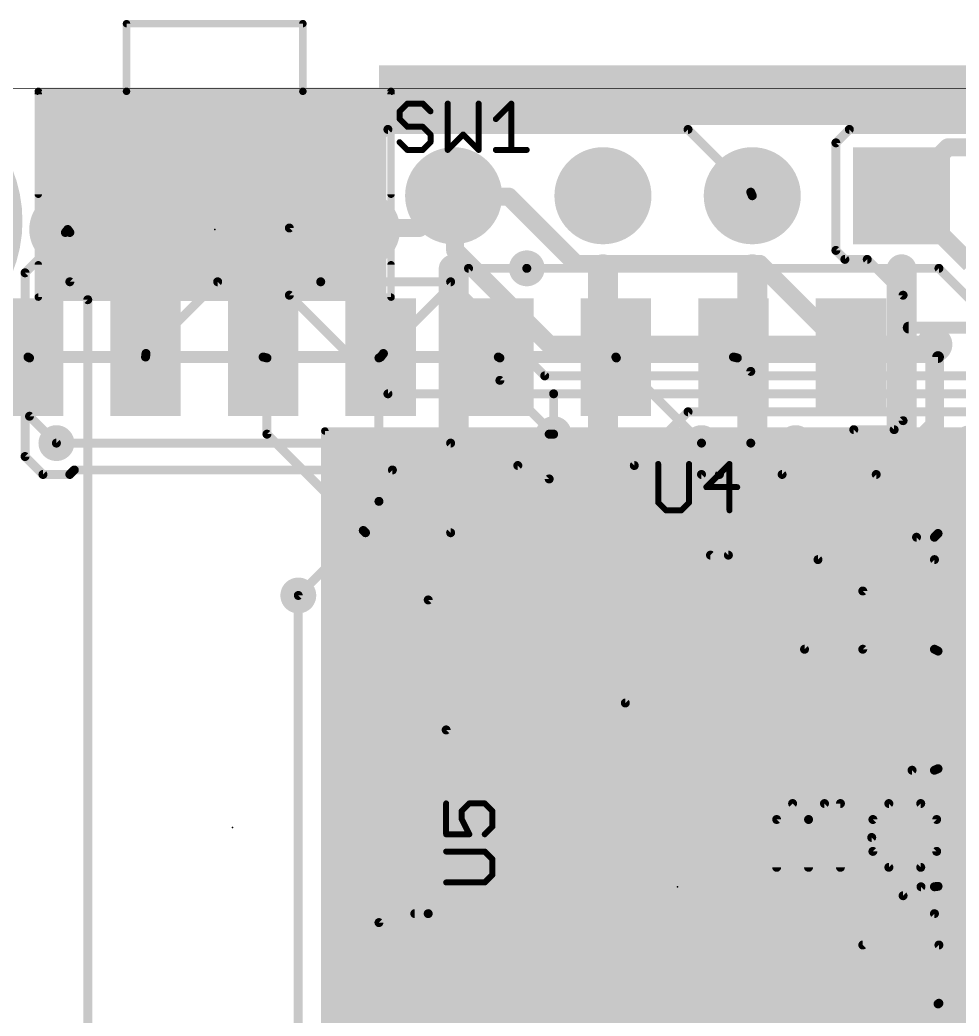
# Model space of a CAD drawing. Extents: x -6.8 to 69.2, y -5 to 26.2.
# Drawn here: x 4.56 to 20.54, y 9.23 to 26.17 of the extents above; entities that cross this region are included whole.
import ezdxf

# ---------------------------------------------------------------- set-up
doc = ezdxf.new("R2010")
doc.units = 0
for name, color, linetype in [('1', 22, 'CONTINUOUS'), ('16', 175, 'CONTINUOUS'), ('17', 82, 'CONTINUOUS'), ('18', 82, 'CONTINUOUS'), ('20', 7, 'CONTINUOUS'), ('21', 253, 'CONTINUOUS'), ('22', 253, 'CONTINUOUS'), ('23', 7, 'CONTINUOUS'), ('25', 253, 'CONTINUOUS'), ('39', 22, 'CONTINUOUS'), ('41', 22, 'CONTINUOUS'), ('42', 175, 'CONTINUOUS'), ('48', 253, 'CONTINUOUS'), ('51', 253, 'CONTINUOUS')]:
    doc.layers.add(name, color=color, linetype=linetype)

# ---------------------------------------------------------------- blocks, each defined once
blk = doc.blocks.new('RECT')
blk.add_solid([(-0.5, -0.5), (0.5, -0.5), (-0.5, 0.5), (0.5, 0.5)])
blk = doc.blocks.new('ROUNDP')
at = {"const_width": 0.5}
blk.add_lwpolyline([(0, -0.25, 1), (0, 0.25, 1), (0, -0.25)], format="xyb", dxfattribs=at)
blk = doc.blocks.new('SQUAREP')
blk.add_solid([(-0.5, -0.5), (0.5, -0.5), (-0.5, 0.5), (0.5, 0.5)])
blk = doc.blocks.new('ROUNDV')
at = {"const_width": 0.5}
blk.add_lwpolyline([(0, -0.25, 1), (0, 0.25, 1), (0, -0.25)], format="xyb", dxfattribs=at)

msp = doc.modelspace()

# ---------------------------------------------------------------- linework, layer by layer
at = {"layer": '1'}
for points, const_width in [([(18.669, 24.3078), (18.4404, 24.0792)], 0.1524), ([(22.1742, 24.3078), (18.669, 24.3078)], 0.1524), ([(18.4404, 24.0792), (18.4404, 22.2504)], 0.1524), ([(11.811, 23.0886), (11.3538, 22.6314)], 0.3048), ([(11.811, 23.0886), (11.938, 23.18)], 0.3048), ([(11.9634, 23.1648), (11.938, 23.18)], 0.3048), ([(11.9634, 23.1648), (12.8778, 23.1648)], 0.3048), ([(12.8778, 23.1648), (14.0208, 22.0218)], 0.3048), ([(19.5834, 23.1648), (19.558, 23.18)], 0.3048), ([(19.5834, 23.1648), (20.7264, 22.0218)], 0.3048), ([(10.4394, 22.6314), (10.374, 22.606)], 0.3048), ([(11.3538, 22.6314), (10.4394, 22.6314)], 0.3048), ([(5.4102, 22.5552), (5.374, 22.606)], 0.1524), ([(5.4102, 21.717), (5.4102, 22.5552)], 0.1524), ([(18.4404, 22.2504), (18.5928, 22.098)], 0.1524), ([(12.192, 21.9456), (10.7442, 20.4978)], 0.1524), ([(13.1826, 21.9456), (12.192, 21.9456)], 0.1524), ([(14.0208, 22.0218), (17.145, 22.0218)], 0.3048), ([(17.145, 22.0218), (18.669, 20.4978)], 0.3048), ([(18.5928, 22.098), (18.9738, 22.098)], 0.1524), ([(18.9738, 22.098), (19.5834, 21.4884)], 0.1524), ([(5.715, 21.4122), (5.4102, 21.717)], 0.1524), ([(7.9248, 21.717), (6.7056, 20.4978)], 0.1524), ([(9.6774, 21.717), (7.9248, 21.717)], 0.1524), ([(19.5834, 21.4884), (19.5834, 19.3548)], 0.1524), ([(5.715, 5.4864), (5.715, 21.4122)], 0.1524), ([(20.1168, 19.2786), (20.1168, 20.6502)], 0.3048), ([(4.7244, 20.4216), (4.6981, 20.4374)], 0.1524), ([(4.7244, 19.431), (4.7244, 20.4216)], 0.1524), ([(6.7056, 20.4978), (6.6981, 20.4374)], 0.1524), ([(8.763, 20.4216), (8.6981, 20.4374)], 0.1524), ([(8.763, 19.1262), (8.763, 20.4216)], 0.1524), ([(10.668, 20.4216), (10.6981, 20.4374)], 0.1524), ([(10.668, 20.4216), (10.668, 17.9832)], 0.1524), ([(10.7442, 20.4978), (10.6981, 20.4374)], 0.1524), ([(12.7254, 20.4216), (12.6981, 20.4374)], 0.1524), ([(12.7254, 20.0406), (12.7254, 20.4216)], 0.1524), ([(14.7066, 20.4216), (14.6981, 20.4374)], 0.1524), ([(16.1544, 18.9738), (14.7066, 20.4216)], 0.1524), ([(16.764, 20.4216), (16.6981, 20.4374)], 0.1524), ([(16.764, 20.4216), (16.9926, 20.193)], 0.1524), ([(18.669, 20.4978), (18.6981, 20.4374)], 0.3048), ([(16.9926, 20.193), (16.9926, 18.9738)], 0.1524), ([(13.6398, 19.1262), (12.7254, 20.0406)], 0.1524), ([(5.1816, 18.9738), (4.7244, 19.431)], 0.1524), ([(19.2024, 18.3642), (20.1168, 19.2786)], 0.3048), ([(19.5834, 19.3548), (19.431, 19.2024)], 0.1524), ([(10.4013, 17.4879), (8.763, 19.1262)], 0.1524), ([(13.5636, 19.1262), (13.5636, 18.3642)], 0.1524), ([(13.5636, 19.1262), (13.6398, 19.1262)], 0.1524), ([(18.7452, 19.2024), (16.6116, 17.0688)], 0.1524), ([(19.431, 19.2024), (18.7452, 19.2024)], 0.1524), ([(16.9926, 18.9738), (16.4592, 18.4404)], 0.1524), ([(16.6116, 17.6784), (17.7546, 18.8214)], 0.3048), ([(17.7546, 18.8214), (17.7546, 18.9738)], 0.3048), ([(13.0302, 18.5928), (11.8872, 17.4498)], 0.1524), ([(16.1544, 18.4404), (11.811, 14.097)], 0.1524), ([(16.4592, 18.4404), (16.1544, 18.4404)], 0.1524), ([(18.1356, 17.4498), (19.05, 18.3642)], 0.3048), ([(19.05, 18.3642), (19.2024, 18.3642)], 0.3048), ([(13.5636, 18.3642), (11.5062, 16.3068)], 0.1524), ([(12.573, 14.2494), (16.002, 17.6784)], 0.3048), ([(16.002, 17.6784), (16.6116, 17.6784)], 0.3048), ([(10.4013, 17.4879), (9.2964, 16.383)], 0.1524), ([(10.4394, 17.4498), (10.4013, 17.4879)], 0.1524), ([(11.8872, 17.4498), (10.4394, 17.4498)], 0.1524), ([(18.1356, 16.2306), (18.1356, 17.4498)], 0.3048), ([(18.8976, 16.4592), (19.812, 17.3736)], 0.1524), ([(19.812, 17.3736), (20.1168, 17.3736)], 0.1524), ([(20.1168, 17.3736), (20.1781, 17.4374)], 0.1524), ([(16.6116, 17.0688), (16.3068, 17.0688)], 0.1524), ([(11.5062, 16.3068), (11.5062, 10.9728)], 0.1524), ([(15.5448, 16.1544), (13.1826, 13.7922)], 0.3048), ([(18.0594, 16.1544), (15.5448, 16.1544)], 0.3048), ([(18.0594, 16.1544), (18.1356, 16.2306)], 0.3048), ([(17.907, 15.4686), (20.1168, 15.4686)], 0.1524), ([(20.1168, 15.4686), (20.1781, 15.4374)], 0.1524), ([(14.859, 14.5542), (21.8694, 14.5542)], 0.1524), ([(12.573, 6.2484), (12.573, 14.2494)], 0.3048), ([(11.811, 14.097), (11.811, 6.4008)], 0.1524), ([(13.1826, 13.7922), (13.1826, 7.1628)], 0.3048), ([(15.1638, 8.8392), (19.7358, 13.4112)], 0.1524), ([(19.7358, 13.4112), (20.1168, 13.4112)], 0.1524), ([(20.1168, 13.4112), (20.1781, 13.4374)], 0.1524), ([(15.6972, 8.9154), (19.05, 12.2682)], 0.1524), ([(19.05, 12.2682), (20.955, 12.2682)], 0.1524), ([(18.8976, 10.4394), (19.8882, 11.43)], 0.1524), ([(19.8882, 11.43), (20.1168, 11.43)], 0.1524), ([(20.1168, 11.43), (20.1781, 11.4374)], 0.1524), ([(22.1742, 11.43), (20.193, 9.4488)], 0.1524), ([(11.5062, 10.9728), (11.2776, 10.9728)], 0.1524), ([(11.5062, 10.9728), (11.5062, 8.9154)], 0.1524), ([(20.193, 9.4488), (20.1781, 9.4374)], 0.1524)]:
    msp.add_lwpolyline(points, dxfattribs=dict(at, const_width=const_width))
for points, const_width in [([(18.669, 24.3459, 1), (18.669, 24.2697)], 0.0762), ([(18.6959, 24.2809, 1), (18.6421, 24.3347)], 0.0762), ([(18.4785, 24.0792, 1), (18.4023, 24.0792)], 0.0762), ([(18.4135, 24.1061, 1), (18.4673, 24.0523)], 0.0762), ([(11.7665, 23.1504, 1), (11.8555, 23.0268)], 0.1524), ([(11.8649, 23.0347, 1), (11.7571, 23.1425)], 0.1524), ([(11.9771, 23.2454, 1), (11.8989, 23.1146)], 0.1524), ([(11.9634, 23.241, 1), (11.9634, 23.0886)], 0.1524), ([(11.9825, 23.1182, 1), (11.8935, 23.2418)], 0.1524), ([(11.9243, 23.0994, 1), (12.0025, 23.2302)], 0.1524), ([(12.9317, 23.2187, 1), (12.8239, 23.1109)], 0.1524), ([(12.8778, 23.0886, 1), (12.8778, 23.241)], 0.1524), ([(19.5971, 23.2454, 1), (19.5189, 23.1146)], 0.1524), ([(19.6373, 23.2187, 1), (19.5295, 23.1109)], 0.1524), ([(19.5443, 23.0994, 1), (19.6225, 23.2302)], 0.1524), ([(10.3464, 22.677, 1), (10.4016, 22.535)], 0.1524), ([(10.4394, 22.7076, 1), (10.4394, 22.5552)], 0.1524), ([(10.467, 22.5604, 1), (10.4118, 22.7024)], 0.1524), ([(11.2999, 22.6853, 1), (11.4077, 22.5775)], 0.1524), ([(11.3538, 22.5552, 1), (11.3538, 22.7076)], 0.1524), ([(5.405, 22.6281, 1), (5.343, 22.5839)], 0.0762), ([(5.4483, 22.5552, 1), (5.3721, 22.5552)], 0.0762), ([(5.3792, 22.5331, 1), (5.4412, 22.5773)], 0.0762), ([(18.4023, 22.2504, 1), (18.4785, 22.2504)], 0.0762), ([(18.4673, 22.2773, 1), (18.4135, 22.2235)], 0.0762), ([(12.192, 21.9837, 1), (12.192, 21.9075)], 0.0762), ([(12.2189, 21.9187, 1), (12.1651, 21.9725)], 0.0762), ([(13.1826, 21.9075, 1), (13.1826, 21.9837)], 0.0762), ([(14.0208, 22.098, 1), (14.0208, 21.9456)], 0.1524), ([(13.9669, 21.9679, 1), (14.0747, 22.0757)], 0.1524), ([(17.1989, 22.0757, 1), (17.0911, 21.9679)], 0.1524), ([(17.145, 21.9456, 1), (17.145, 22.098)], 0.1524), ([(18.5928, 22.1361, 1), (18.5928, 22.0599)], 0.0762), ([(18.5659, 22.0711, 1), (18.6197, 22.1249)], 0.0762), ([(19.0007, 22.1249, 1), (18.9469, 22.0711)], 0.0762), ([(18.9738, 22.0599, 1), (18.9738, 22.1361)], 0.0762), ([(5.3721, 21.717, 1), (5.4483, 21.717)], 0.0762), ([(5.4371, 21.7439, 1), (5.3833, 21.6901)], 0.0762), ([(7.9248, 21.7551, 1), (7.9248, 21.6789)], 0.0762), ([(7.9517, 21.6901, 1), (7.8979, 21.7439)], 0.0762), ([(9.6774, 21.6789, 1), (9.6774, 21.7551)], 0.0762), ([(19.6215, 21.4884, 1), (19.5453, 21.4884)], 0.0762), ([(19.5565, 21.4615, 1), (19.6103, 21.5153)], 0.0762), ([(5.7531, 21.4122, 1), (5.6769, 21.4122)], 0.0762), ([(5.6881, 21.3853, 1), (5.7419, 21.4391)], 0.0762), ([(20.193, 20.6502, 1), (20.0406, 20.6502)], 0.1524), ([(4.7178, 20.4701, 1), (4.6785, 20.4048)], 0.0762), ([(4.7625, 20.4216, 1), (4.6863, 20.4216)], 0.0762), ([(6.6787, 20.5247, 1), (6.7325, 20.4709)], 0.0762), ([(6.7434, 20.4931, 1), (6.6678, 20.5025)], 0.0762), ([(8.7072, 20.4744, 1), (8.6891, 20.4004)], 0.0762), ([(8.8011, 20.4216, 1), (8.7249, 20.4216)], 0.0762), ([(8.754, 20.3846, 1), (8.772, 20.4586)], 0.0762), ([(10.7061, 20.4216, 1), (10.6299, 20.4216)], 0.0762), ([(10.6678, 20.4605, 1), (10.7284, 20.4143)], 0.0762), ([(10.7159, 20.4037, 1), (10.6804, 20.4712)], 0.0762), ([(10.7173, 20.5247, 1), (10.7711, 20.4709)], 0.0762), ([(10.7745, 20.4747, 1), (10.7139, 20.5209)], 0.0762), ([(12.7173, 20.4704, 1), (12.679, 20.4045)], 0.0762), ([(12.7635, 20.4216, 1), (12.6873, 20.4216)], 0.0762), ([(14.7317, 20.4554, 1), (14.6645, 20.4195)], 0.0762), ([(14.7335, 20.4485, 1), (14.6797, 20.3947)], 0.0762), ([(16.707, 20.4745, 1), (16.6892, 20.4004)], 0.0762), ([(16.7909, 20.4485, 1), (16.7371, 20.3947)], 0.0762), ([(16.7551, 20.3846, 1), (16.7729, 20.4586)], 0.0762), ([(18.7376, 20.5309, 1), (18.6004, 20.4647)], 0.1524), ([(18.6151, 20.4439, 1), (18.7229, 20.5517)], 0.1524), ([(18.6295, 20.4043, 1), (18.7668, 20.4706)], 0.1524), ([(4.7047, 20.389, 1), (4.7441, 20.4542)], 0.0762), ([(6.6603, 20.4421, 1), (6.7359, 20.4328)], 0.0762), ([(10.6503, 20.4553, 1), (10.6857, 20.3879)], 0.0762), ([(12.7063, 20.3887, 1), (12.7445, 20.4545)], 0.0762), ([(14.673, 20.4036, 1), (14.7402, 20.4396)], 0.0762), ([(17.0307, 20.193, 1), (16.9545, 20.193)], 0.0762), ([(16.9657, 20.1661, 1), (17.0195, 20.2199)], 0.0762), ([(12.6873, 20.0406, 1), (12.7635, 20.0406)], 0.0762), ([(12.7523, 20.0675, 1), (12.6985, 20.0137)], 0.0762), ([(4.7513, 19.4579, 1), (4.6975, 19.4041)], 0.0762), ([(4.6863, 19.431, 1), (4.7625, 19.431)], 0.0762), ([(19.5453, 19.3548, 1), (19.6215, 19.3548)], 0.0762), ([(19.6103, 19.3279, 1), (19.5565, 19.3817)], 0.0762), ([(20.0406, 19.2786, 1), (20.193, 19.2786)], 0.1524), ([(20.1707, 19.2247, 1), (20.0629, 19.3325)], 0.1524), ([(8.7249, 19.1262, 1), (8.8011, 19.1262)], 0.0762), ([(8.7899, 19.1531, 1), (8.7361, 19.0993)], 0.0762), ([(13.6017, 19.1262, 1), (13.5255, 19.1262)], 0.0762), ([(13.5636, 19.1643, 1), (13.5636, 19.0881)], 0.0762), ([(13.6129, 19.0993, 1), (13.6667, 19.1531)], 0.0762), ([(13.6398, 19.0881, 1), (13.6398, 19.1643)], 0.0762), ([(18.7452, 19.2405, 1), (18.7452, 19.1643)], 0.0762), ([(18.7721, 19.1755, 1), (18.7183, 19.2293)], 0.0762), ([(19.4041, 19.2293, 1), (19.4579, 19.1755)], 0.0762), ([(19.431, 19.1643, 1), (19.431, 19.2405)], 0.0762), ([(5.1547, 18.9469, 1), (5.2085, 19.0007)], 0.0762), ([(16.1275, 18.9469, 1), (16.1813, 19.0007)], 0.0762), ([(16.9545, 18.9738, 1), (17.0307, 18.9738)], 0.0762), ([(17.0195, 18.9469, 1), (16.9657, 19.0007)], 0.0762), ([(17.8308, 18.9738, 1), (17.6784, 18.9738)], 0.1524), ([(17.8085, 18.7675, 1), (17.7007, 18.8753)], 0.1524), ([(17.6784, 18.8214, 1), (17.8308, 18.8214)], 0.1524), ([(13.0571, 18.5659, 1), (13.0033, 18.6197)], 0.0762), ([(16.1544, 18.4785, 1), (16.1544, 18.4023)], 0.0762), ([(16.1813, 18.4135, 1), (16.1275, 18.4673)], 0.0762), ([(16.4323, 18.4673, 1), (16.4861, 18.4135)], 0.0762), ([(16.4592, 18.4023, 1), (16.4592, 18.4785)], 0.0762), ([(19.05, 18.4404, 1), (19.05, 18.288)], 0.1524), ([(19.1039, 18.3103, 1), (18.9961, 18.4181)], 0.1524), ([(19.1485, 18.4181, 1), (19.2563, 18.3103)], 0.1524), ([(19.2024, 18.288, 1), (19.2024, 18.4404)], 0.1524), ([(13.5255, 18.3642, 1), (13.6017, 18.3642)], 0.0762), ([(13.5905, 18.3373, 1), (13.5367, 18.3911)], 0.0762), ([(10.6299, 17.9832, 1), (10.7061, 17.9832)], 0.0762), ([(16.002, 17.7546, 1), (16.002, 17.6022)], 0.1524), ([(16.0559, 17.6245, 1), (15.9481, 17.7323)], 0.1524), ([(16.5577, 17.7323, 1), (16.6655, 17.6245)], 0.1524), ([(16.6116, 17.6022, 1), (16.6116, 17.7546)], 0.1524), ([(10.4282, 17.5148, 1), (10.3744, 17.461)], 0.0762), ([(10.4282, 17.461, 1), (10.3744, 17.5148)], 0.0762), ([(10.3744, 17.461, 1), (10.4282, 17.5148)], 0.0762), ([(10.4394, 17.4879, 1), (10.4394, 17.4117)], 0.0762), ([(10.4125, 17.4229, 1), (10.4663, 17.4767)], 0.0762), ([(11.8603, 17.4767, 1), (11.9141, 17.4229)], 0.0762), ([(11.8872, 17.4117, 1), (11.8872, 17.4879)], 0.0762), ([(18.2118, 17.4498, 1), (18.0594, 17.4498)], 0.1524), ([(18.0817, 17.5037, 1), (18.1895, 17.3959)], 0.1524), ([(19.812, 17.4117, 1), (19.812, 17.3355)], 0.0762), ([(19.8389, 17.3467, 1), (19.7851, 17.4005)], 0.0762), ([(20.1168, 17.3355, 1), (20.1168, 17.4117)], 0.0762), ([(20.2056, 17.411, 1), (20.1507, 17.4638)], 0.0762), ([(20.0893, 17.4, 1), (20.1443, 17.3472)], 0.0762), ([(16.3068, 17.1069, 1), (16.3068, 17.0307)], 0.0762), ([(16.5847, 17.0957, 1), (16.6385, 17.0419)], 0.0762), ([(16.6116, 17.0307, 1), (16.6116, 17.1069)], 0.0762), ([(9.2695, 16.4099, 1), (9.3233, 16.3561)], 0.0762), ([(18.8707, 16.4861, 1), (18.9245, 16.4323)], 0.0762), ([(11.5443, 16.3068, 1), (11.4681, 16.3068)], 0.0762), ([(11.4793, 16.3337, 1), (11.5331, 16.2799)], 0.0762), ([(15.5448, 16.2306, 1), (15.5448, 16.0782)], 0.1524), ([(15.5987, 16.1005, 1), (15.4909, 16.2083)], 0.1524), ([(18.0055, 16.2083, 1), (18.1133, 16.1005)], 0.1524), ([(18.0594, 16.2306, 1), (18.2118, 16.2306)], 0.1524), ([(18.0594, 16.0782, 1), (18.0594, 16.2306)], 0.1524), ([(18.1895, 16.1767, 1), (18.0817, 16.2845)], 0.1524), ([(17.907, 15.5067, 1), (17.907, 15.4305)], 0.0762), ([(20.1341, 15.5026, 1), (20.0995, 15.4346)], 0.0762), ([(20.1168, 15.4305, 1), (20.1168, 15.5067)], 0.0762), ([(20.1609, 15.4035, 1), (20.1954, 15.4714)], 0.0762), ([(14.859, 14.5923, 1), (14.859, 14.5161)], 0.0762), ([(12.6492, 14.2494, 1), (12.4968, 14.2494)], 0.1524), ([(12.5191, 14.3033, 1), (12.6269, 14.1955)], 0.1524), ([(11.8491, 14.097, 1), (11.7729, 14.097)], 0.0762), ([(11.7841, 14.1239, 1), (11.8379, 14.0701)], 0.0762), ([(13.2588, 13.7922, 1), (13.1064, 13.7922)], 0.1524), ([(13.1287, 13.8461, 1), (13.2365, 13.7383)], 0.1524), ([(19.7358, 13.4493, 1), (19.7358, 13.3731)], 0.0762), ([(19.7627, 13.3843, 1), (19.7089, 13.4381)], 0.0762), ([(20.1018, 13.4462, 1), (20.1318, 13.3762)], 0.0762), ([(20.1168, 13.3731, 1), (20.1168, 13.4493)], 0.0762), ([(20.1931, 13.4024, 1), (20.1632, 13.4725)], 0.0762), ([(19.05, 12.3063, 1), (19.05, 12.2301)], 0.0762), ([(19.0769, 12.2413, 1), (19.0231, 12.2951)], 0.0762), ([(19.8882, 11.4681, 1), (19.8882, 11.3919)], 0.0762), ([(19.9151, 11.4031, 1), (19.8613, 11.4569)], 0.0762), ([(20.1122, 11.4678, 1), (20.1214, 11.3922)], 0.0762), ([(20.1168, 11.3919, 1), (20.1168, 11.4681)], 0.0762), ([(20.1827, 11.3996, 1), (20.1736, 11.4753)], 0.0762), ([(11.2776, 11.0109, 1), (11.2776, 10.9347)], 0.0762), ([(11.5443, 10.9728, 1), (11.4681, 10.9728)], 0.0762), ([(11.4681, 10.9728, 1), (11.5443, 10.9728)], 0.0762), ([(11.5062, 10.9347, 1), (11.5062, 11.0109)], 0.0762), ([(18.8707, 10.4663, 1), (18.9245, 10.4125)], 0.0762), ([(20.155, 9.4677, 1), (20.2013, 9.4072)], 0.0762), ([(20.1661, 9.4757, 1), (20.2199, 9.4219)], 0.0762), ([(20.2161, 9.4185, 1), (20.1699, 9.4791)], 0.0762)]:
    msp.add_lwpolyline(points, format="xyb", dxfattribs=dict(at, const_width=const_width))
at = {"layer": '16'}
for points, const_width in [([(10.8204, 24.3078), (9.144, 22.6314)], 0.1524), ([(15.9258, 24.3078), (10.8204, 24.3078)], 0.1524), ([(16.9926, 23.241), (15.9258, 24.3078)], 0.1524), ([(19.5834, 23.241), (20.3454, 24.003)], 0.3048), ([(20.3454, 24.003), (24.9174, 24.003)], 0.3048), ([(19.5834, 23.241), (19.558, 23.18)], 0.3048), ([(11.9634, 23.1648), (11.938, 23.18)], 0.3048), ([(11.9634, 22.2504), (11.9634, 23.1648)], 0.3048), ([(16.9926, 23.241), (17.018, 23.18)], 0.1524), ([(9.144, 22.6314), (9.144, 21.4884)], 0.1524), ([(5.334, 22.5552), (4.6482, 21.8694)], 0.1524), ([(5.334, 22.5552), (5.374, 22.606)], 0.1524), ([(13.5636, 20.6502), (11.9634, 22.2504)], 0.3048), ([(20.193, 21.9456), (13.1826, 21.9456)], 0.1524), ([(21.717, 20.4216), (20.193, 21.9456)], 0.1524), ([(4.6482, 21.8694), (4.6482, 18.7452)], 0.1524), ([(11.8872, 21.717), (9.6774, 21.717)], 0.1524), ([(13.4874, 20.1168), (11.8872, 21.717)], 0.1524), ([(9.144, 21.4884), (10.8204, 19.812)], 0.1524), ([(20.1168, 20.6502), (13.5636, 20.6502)], 0.3048), ([(24.765, 20.1168), (13.4874, 20.1168)], 0.1524), ([(10.8204, 19.812), (13.6398, 19.812)], 0.1524), ([(13.6398, 19.812), (21.1836, 19.812)], 0.1524), ([(13.6398, 19.812), (13.6398, 19.1262)], 0.1524), ([(15.9258, 19.5072), (15.0114, 18.5928)], 0.1524), ([(21.0312, 19.5072), (15.9258, 19.5072)], 0.1524), ([(11.8872, 18.9738), (5.1816, 18.9738)], 0.1524), ([(19.5834, 11.2776), (11.8872, 18.9738)], 0.1524), ([(18.1356, 16.9926), (16.1544, 18.9738)], 0.1524), ([(16.9926, 18.9738), (17.526, 18.4404)], 0.1524), ([(17.7546, 18.9738), (20.7264, 18.9738)], 0.3048), ([(4.6482, 18.7452), (4.953, 18.4404)], 0.1524), ([(15.0114, 18.5928), (13.0302, 18.5928)], 0.1524), ([(4.953, 18.4404), (5.4102, 18.4404)], 0.1524), ([(5.4102, 18.4404), (5.4864, 18.5166)], 0.1524), ([(5.4864, 18.5166), (10.8966, 18.5166)], 0.1524), ([(10.8966, 18.5166), (14.859, 14.5542)], 0.1524), ([(17.526, 18.4404), (19.1262, 18.4404)], 0.1524), ([(19.1262, 18.4404), (21.336, 16.2306)], 0.1524), ([(10.668, 17.9832), (10.668, 10.8204)], 0.1524), ([(16.3068, 17.0688), (17.907, 15.4686)], 0.1524), ([(20.1168, 16.9926), (18.1356, 16.9926)], 0.1524), ([(21.4122, 15.6972), (20.1168, 16.9926)], 0.1524), ([(9.2964, 16.383), (9.2964, 7.7724)], 0.1524), ([(18.8976, 15.4686), (18.8976, 16.4592)], 0.1524), ([(18.5166, 15.8496), (18.1356, 16.2306)], 0.3048), ([(18.5166, 15.24), (18.5166, 15.8496)], 0.3048), ([(21.9456, 12.4206), (18.8976, 15.4686)], 0.1524), ([(21.7932, 11.9634), (18.5166, 15.24)], 0.3048), ([(23.4696, 11.2776), (19.5834, 11.2776)], 0.1524), ([(11.2776, 10.9728), (20.1168, 10.9728)], 0.1524), ([(20.1168, 10.9728), (21.336, 9.7536)], 0.1524), ([(10.668, 10.8204), (13.1826, 8.3058)], 0.1524), ([(20.193, 10.4394), (18.8976, 10.4394)], 0.1524), ([(21.4884, 9.144), (20.193, 10.4394)], 0.1524)]:
    msp.add_lwpolyline(points, dxfattribs=dict(at, const_width=const_width))
for points, const_width in [([(10.8204, 24.3459, 1), (10.8204, 24.2697)], 0.0762), ([(10.8473, 24.2809, 1), (10.7935, 24.3347)], 0.0762), ([(15.9527, 24.3347, 1), (15.8989, 24.2809)], 0.0762), ([(15.9258, 24.2697, 1), (15.9258, 24.3459)], 0.0762), ([(20.3454, 24.0792, 1), (20.3454, 23.9268)], 0.1524), ([(20.3993, 23.9491, 1), (20.2915, 24.0569)], 0.1524), ([(19.6537, 23.2117, 1), (19.5131, 23.2703)], 0.1524), ([(11.9771, 23.2454, 1), (11.8989, 23.1146)], 0.1524), ([(12.0396, 23.1648, 1), (11.8872, 23.1648)], 0.1524), ([(11.9243, 23.0994, 1), (12.0025, 23.2302)], 0.1524), ([(17.0278, 23.2556, 1), (16.9574, 23.2264)], 0.0762), ([(16.9657, 23.2141, 1), (17.0195, 23.2679)], 0.0762), ([(16.9828, 23.1654, 1), (17.0532, 23.1946)], 0.0762), ([(19.4877, 23.2093, 1), (19.6283, 23.1507)], 0.1524), ([(19.5295, 23.2949, 1), (19.6373, 23.1871)], 0.1524), ([(9.1821, 22.6314, 1), (9.1059, 22.6314)], 0.0762), ([(5.3041, 22.5788, 1), (5.3639, 22.5316)], 0.0762), ([(5.3609, 22.5283, 1), (5.3071, 22.5821)], 0.0762), ([(5.4039, 22.5824, 1), (5.3441, 22.6296)], 0.0762), ([(9.1171, 22.6583, 1), (9.1709, 22.6045)], 0.0762), ([(12.0173, 22.3043, 1), (11.9095, 22.1965)], 0.1524), ([(11.8872, 22.2504, 1), (12.0396, 22.2504)], 0.1524), ([(13.1826, 21.9837, 1), (13.1826, 21.9075)], 0.0762), ([(20.2199, 21.9725, 1), (20.1661, 21.9187)], 0.0762), ([(20.193, 21.9075, 1), (20.193, 21.9837)], 0.0762), ([(4.6863, 21.8694, 1), (4.6101, 21.8694)], 0.0762), ([(4.6213, 21.8963, 1), (4.6751, 21.8425)], 0.0762), ([(9.6774, 21.7551, 1), (9.6774, 21.6789)], 0.0762), ([(11.9141, 21.7439, 1), (11.8603, 21.6901)], 0.0762), ([(11.8872, 21.6789, 1), (11.8872, 21.7551)], 0.0762), ([(9.1059, 21.4884, 1), (9.1821, 21.4884)], 0.0762), ([(9.1709, 21.5153, 1), (9.1171, 21.4615)], 0.0762), ([(13.5636, 20.7264, 1), (13.5636, 20.574)], 0.1524), ([(13.5097, 20.5963, 1), (13.6175, 20.7041)], 0.1524), ([(20.1168, 20.574, 1), (20.1168, 20.7264)], 0.1524), ([(13.4874, 20.1549, 1), (13.4874, 20.0787)], 0.0762), ([(13.4605, 20.0899, 1), (13.5143, 20.1437)], 0.0762), ([(10.8204, 19.8501, 1), (10.8204, 19.7739)], 0.0762), ([(10.7935, 19.7851, 1), (10.8473, 19.8389)], 0.0762), ([(13.6398, 19.8501, 1), (13.6398, 19.7739)], 0.0762), ([(13.6779, 19.812, 1), (13.6017, 19.812)], 0.0762), ([(13.6398, 19.7739, 1), (13.6398, 19.8501)], 0.0762), ([(15.9258, 19.5453, 1), (15.9258, 19.4691)], 0.0762), ([(15.9527, 19.4803, 1), (15.8989, 19.5341)], 0.0762), ([(13.6017, 19.1262, 1), (13.6779, 19.1262)], 0.0762), ([(5.1816, 19.0119, 1), (5.1816, 18.9357)], 0.0762), ([(11.9141, 19.0007, 1), (11.8603, 18.9469)], 0.0762), ([(11.8872, 18.9357, 1), (11.8872, 19.0119)], 0.0762), ([(16.1813, 19.0007, 1), (16.1275, 18.9469)], 0.0762), ([(17.0195, 19.0007, 1), (16.9657, 18.9469)], 0.0762), ([(17.7546, 19.05, 1), (17.7546, 18.8976)], 0.1524), ([(4.6751, 18.7721, 1), (4.6213, 18.7183)], 0.0762), ([(4.6101, 18.7452, 1), (4.6863, 18.7452)], 0.0762), ([(13.0302, 18.6309, 1), (13.0302, 18.5547)], 0.0762), ([(14.9845, 18.6197, 1), (15.0383, 18.5659)], 0.0762), ([(15.0114, 18.5547, 1), (15.0114, 18.6309)], 0.0762), ([(4.953, 18.4785, 1), (4.953, 18.4023)], 0.0762), ([(4.9261, 18.4135, 1), (4.9799, 18.4673)], 0.0762), ([(5.3833, 18.4673, 1), (5.4371, 18.4135)], 0.0762), ([(5.4102, 18.4023, 1), (5.4102, 18.4785)], 0.0762), ([(5.4864, 18.5547, 1), (5.4864, 18.4785)], 0.0762), ([(5.5133, 18.4897, 1), (5.4595, 18.5435)], 0.0762), ([(10.9235, 18.5435, 1), (10.8697, 18.4897)], 0.0762), ([(10.8966, 18.4785, 1), (10.8966, 18.5547)], 0.0762), ([(17.526, 18.4785, 1), (17.526, 18.4023)], 0.0762), ([(17.4991, 18.4135, 1), (17.5529, 18.4673)], 0.0762), ([(19.1531, 18.4673, 1), (19.0993, 18.4135)], 0.0762), ([(19.1262, 18.4023, 1), (19.1262, 18.4785)], 0.0762), ([(10.7061, 17.9832, 1), (10.6299, 17.9832)], 0.0762), ([(16.3337, 17.0957, 1), (16.2799, 17.0419)], 0.0762), ([(18.1356, 17.0307, 1), (18.1356, 16.9545)], 0.0762), ([(18.1087, 16.9657, 1), (18.1625, 17.0195)], 0.0762), ([(20.1437, 17.0195, 1), (20.0899, 16.9657)], 0.0762), ([(20.1168, 16.9545, 1), (20.1168, 17.0307)], 0.0762), ([(9.3345, 16.383, 1), (9.2583, 16.383)], 0.0762), ([(18.9357, 16.4592, 1), (18.8595, 16.4592)], 0.0762), ([(18.1895, 16.2845, 1), (18.0817, 16.1767)], 0.1524), ([(18.5928, 15.8496, 1), (18.4404, 15.8496)], 0.1524), ([(18.4627, 15.7957, 1), (18.5705, 15.9035)], 0.1524), ([(17.8801, 15.4417, 1), (17.9339, 15.4955)], 0.0762), ([(18.8595, 15.4686, 1), (18.9357, 15.4686)], 0.0762), ([(18.9245, 15.4955, 1), (18.8707, 15.4417)], 0.0762), ([(18.5705, 15.2939, 1), (18.4627, 15.1861)], 0.1524), ([(18.4404, 15.24, 1), (18.5928, 15.24)], 0.1524), ([(14.8321, 14.5273, 1), (14.8859, 14.5811)], 0.0762), ([(19.5834, 11.3157, 1), (19.5834, 11.2395)], 0.0762), ([(19.5565, 11.2507, 1), (19.6103, 11.3045)], 0.0762), ([(11.2776, 11.0109, 1), (11.2776, 10.9347)], 0.0762), ([(20.1437, 10.9997, 1), (20.0899, 10.9459)], 0.0762), ([(20.1168, 10.9347, 1), (20.1168, 11.0109)], 0.0762), ([(10.6299, 10.8204, 1), (10.7061, 10.8204)], 0.0762), ([(10.6949, 10.8473, 1), (10.6411, 10.7935)], 0.0762), ([(18.8976, 10.4775, 1), (18.8976, 10.4013)], 0.0762), ([(20.2199, 10.4663, 1), (20.1661, 10.4125)], 0.0762), ([(20.193, 10.4013, 1), (20.193, 10.4775)], 0.0762)]:
    msp.add_lwpolyline(points, format="xyb", dxfattribs=dict(at, const_width=const_width))
at = {"layer": '20', "const_width": 0.01}
msp.add_lwpolyline([(2.25, 25), (65.5, 25)], dxfattribs=at)
at = {"layer": '21'}
for points, const_width in [([(6.374, 24.956), (6.374, 26.106)], 0.127), ([(6.374, 26.106), (9.374, 26.106)], 0.127), ([(9.374, 26.106), (9.374, 24.956)], 0.127), ([(4.874, 24.956), (6.374, 24.956)], 0.127), ([(4.874, 24.906), (4.874, 23.206)], 0.127), ([(6.374, 24.956), (9.374, 24.956)], 0.127), ([(9.374, 24.956), (10.874, 24.956)], 0.127), ([(10.874, 24.906), (10.874, 23.206)], 0.127), ([(4.874, 21.456), (4.874, 22.006)], 0.127), ([(10.874, 21.456), (10.874, 22.006)], 0.127), ([(11.938, 21.93), (11.938, 19.177)], 0.508), ([(14.478, 21.93), (14.478, 19.177)], 0.508), ([(17.018, 21.93), (17.018, 19.177)], 0.508), ([(19.558, 21.93), (19.558, 19.177)], 0.508), ([(4.874, 21.456), (10.874, 21.456)], 0.127), ([(20.6781, 20.9374), (19.6781, 20.9374)], 0.2), ([(9.748, 3.68), (9.748, 19.18)], 0.127), ([(9.748, 19.18), (21.748, 19.18)], 0.127)]:
    msp.add_lwpolyline(points, dxfattribs=dict(at, const_width=const_width))
for points, const_width in [([(6.374, 26.1378, 1), (6.374, 26.0743)], 0.0635), ([(6.4058, 26.106, 1), (6.3423, 26.106)], 0.0635), ([(9.4058, 26.106, 1), (9.3422, 26.106)], 0.0635), ([(9.374, 26.0743, 1), (9.374, 26.1378)], 0.0635), ([(4.874, 24.9877, 1), (4.874, 24.9243)], 0.0635), ([(4.9058, 24.906, 1), (4.8423, 24.906)], 0.0635), ([(6.374, 24.9877, 1), (6.374, 24.9243)], 0.0635), ([(6.3423, 24.956, 1), (6.4058, 24.956)], 0.0635), ([(6.374, 24.9243, 1), (6.374, 24.9877)], 0.0635), ([(9.3422, 24.956, 1), (9.4058, 24.956)], 0.0635), ([(9.374, 24.9877, 1), (9.374, 24.9243)], 0.0635), ([(9.374, 24.9243, 1), (9.374, 24.9877)], 0.0635), ([(10.9058, 24.906, 1), (10.8422, 24.906)], 0.0635), ([(10.874, 24.9243, 1), (10.874, 24.9877)], 0.0635), ([(4.8423, 23.206, 1), (4.9058, 23.206)], 0.0635), ([(10.8422, 23.206, 1), (10.9058, 23.206)], 0.0635), ([(4.9058, 22.006, 1), (4.8423, 22.006)], 0.0635), ([(10.9058, 22.006, 1), (10.8422, 22.006)], 0.0635), ([(12.065, 21.93, 1), (11.811, 21.93)], 0.254), ([(14.605, 21.93, 1), (14.351, 21.93)], 0.254), ([(17.145, 21.93, 1), (16.891, 21.93)], 0.254), ([(19.685, 21.93, 1), (19.431, 21.93)], 0.254), ([(4.874, 21.4877, 1), (4.874, 21.4243)], 0.0635), ([(10.874, 21.4243, 1), (10.874, 21.4877)], 0.0635), ([(4.8423, 21.456, 1), (4.9058, 21.456)], 0.0635), ([(10.8422, 21.456, 1), (10.9058, 21.456)], 0.0635), ([(19.6781, 20.9874, 1), (19.6781, 20.8874)], 0.1), ([(9.7798, 19.18, 1), (9.7163, 19.18)], 0.0635), ([(9.748, 19.2117, 1), (9.748, 19.1483)], 0.0635), ([(11.811, 19.177, 1), (12.065, 19.177)], 0.254), ([(14.351, 19.177, 1), (14.605, 19.177)], 0.254), ([(16.891, 19.177, 1), (17.145, 19.177)], 0.254), ([(19.431, 19.177, 1), (19.685, 19.177)], 0.254)]:
    msp.add_lwpolyline(points, format="xyb", dxfattribs=dict(at, const_width=const_width))
at = {"layer": '22', "const_width": 0.1524}
for points in [[(17.7041, 12.8449), (17.4329, 12.5737)], [(17.9752, 12.5737), (17.7041, 12.8449)], [(18.2464, 12.8449), (17.9752, 12.5737)], [(18.5176, 12.8449), (18.2464, 12.8449)], [(18.5176, 11.7602), (18.5176, 12.8449)], [(19.0701, 12.5737), (19.3412, 12.8449)], [(19.3412, 12.8449), (19.8836, 12.8449)], [(19.8836, 12.8449), (20.1547, 12.5737)], [(17.4329, 12.5737), (17.4329, 11.7602)], [(17.9752, 12.5737), (17.9752, 11.7602)], [(19.0701, 12.0314), (19.0701, 12.5737)], [(20.1547, 12.5737), (20.1547, 12.0314)], [(19.3412, 11.7602), (19.0701, 12.0314)], [(20.1547, 12.0314), (19.8836, 11.7602)], [(19.8836, 11.7602), (19.3412, 11.7602)]]:
    msp.add_lwpolyline(points, dxfattribs=at)
at = {"layer": '22', "const_width": 0.0762}
for points in [[(17.731, 12.8718, 1), (17.6771, 12.8179)], [(17.731, 12.8179, 1), (17.6771, 12.8718)], [(18.2464, 12.883, 1), (18.2464, 12.8068)], [(18.2733, 12.8179, 1), (18.2195, 12.8718)], [(18.5557, 12.8449, 1), (18.4795, 12.8449)], [(18.5176, 12.8068, 1), (18.5176, 12.883)], [(19.3412, 12.883, 1), (19.3412, 12.8068)], [(19.3682, 12.8179, 1), (19.3143, 12.8718)], [(19.9105, 12.8718, 1), (19.8566, 12.8179)], [(19.8836, 12.8068, 1), (19.8836, 12.883)], [(17.471, 12.5737, 1), (17.3948, 12.5737)], [(17.406, 12.6006, 1), (17.4598, 12.5468)], [(18.0133, 12.5737, 1), (17.9371, 12.5737)], [(17.9483, 12.6006, 1), (18.0022, 12.5468)], [(17.9483, 12.5468, 1), (18.0022, 12.6006)], [(19.1082, 12.5737, 1), (19.032, 12.5737)], [(19.0431, 12.6006, 1), (19.097, 12.5468)], [(20.1928, 12.5737, 1), (20.1166, 12.5737)], [(20.1278, 12.5468, 1), (20.1817, 12.6006)], [(19.097, 12.0583, 1), (19.0431, 12.0044)], [(19.032, 12.0314, 1), (19.1082, 12.0314)], [(20.1166, 12.0314, 1), (20.1928, 12.0314)], [(20.1817, 12.0044, 1), (20.1278, 12.0583)], [(17.3948, 11.7602, 1), (17.471, 11.7602)], [(17.9371, 11.7602, 1), (18.0133, 11.7602)], [(18.4795, 11.7602, 1), (18.5557, 11.7602)], [(19.3412, 11.7983, 1), (19.3412, 11.7221)], [(19.3143, 11.7333, 1), (19.3682, 11.7871)], [(19.8566, 11.7871, 1), (19.9105, 11.7333)], [(19.8836, 11.7221, 1), (19.8836, 11.7983)]]:
    msp.add_lwpolyline(points, format="xyb", dxfattribs=at)
at = {"layer": '23'}
for p in [(7.874, 22.606), (8.1781, 12.4374), (15.748, 11.43)]:
    msp.add_point(p, dxfattribs=at)
at = {"layer": '25', "const_width": 0.1016}
for points in [[(11.1511, 24.7469), (11.0198, 24.6155)], [(11.4138, 24.7469), (11.1511, 24.7469)], [(11.5452, 24.6155), (11.4138, 24.7469)], [(11.8384, 24.7469), (11.8384, 23.9588)], [(12.3638, 23.9588), (12.3638, 24.7469)], [(12.657, 24.4842), (12.9196, 24.7469)], [(12.9196, 24.7469), (12.9196, 23.9588)], [(11.0198, 24.6155), (11.0198, 24.4842)], [(11.0198, 24.4842), (11.1511, 24.3528)], [(11.1511, 24.3528), (11.4138, 24.3528)], [(11.4138, 24.3528), (11.5452, 24.2215)], [(11.5452, 24.2215), (11.5452, 24.0901)], [(11.8384, 23.9588), (12.1011, 24.2215)], [(12.1011, 24.2215), (12.3638, 23.9588)], [(11.1511, 23.9588), (11.0198, 24.0901)], [(11.5452, 24.0901), (11.4138, 23.9588)], [(11.4138, 23.9588), (11.1511, 23.9588)], [(12.657, 23.9588), (13.1823, 23.9588)], [(15.4178, 18.6189), (15.4178, 17.9621)], [(15.9432, 17.9621), (15.9432, 18.6189)], [(16.6304, 18.6189), (16.2364, 18.2248)], [(16.6304, 17.8308), (16.6304, 18.6189)], [(16.2364, 18.2248), (16.7618, 18.2248)], [(15.4178, 17.9621), (15.5491, 17.8308)], [(15.8118, 17.8308), (15.9432, 17.9621)], [(15.5491, 17.8308), (15.8118, 17.8308)], [(11.811, 12.8472), (11.811, 12.3218)], [(12.0737, 12.7158), (12.205, 12.8472)], [(12.205, 12.8472), (12.4677, 12.8472)], [(12.4677, 12.8472), (12.5991, 12.7158)], [(12.0737, 12.5845), (12.0737, 12.7158)], [(12.5991, 12.7158), (12.5991, 12.4531)], [(12.205, 12.3218), (12.0737, 12.5845)], [(11.811, 12.3218), (12.205, 12.3218)], [(12.5991, 12.4531), (12.4677, 12.3218)], [(12.4677, 12.0286), (11.811, 12.0286)], [(12.5991, 11.8972), (12.4677, 12.0286)], [(12.5991, 11.6346), (12.5991, 11.8972)], [(11.811, 11.5032), (12.4677, 11.5032)], [(12.4677, 11.5032), (12.5991, 11.6346)]]:
    msp.add_lwpolyline(points, dxfattribs=at)
at = {"layer": '25', "const_width": 0.0508}
for points in [[(11.1511, 24.7723, 1), (11.1511, 24.7215)], [(11.1691, 24.7289, 1), (11.1332, 24.7648)], [(11.4318, 24.7648, 1), (11.3959, 24.7289)], [(11.4138, 24.7215, 1), (11.4138, 24.7723)], [(11.8638, 24.7469, 1), (11.813, 24.7469)], [(12.3892, 24.7469, 1), (12.3384, 24.7469)], [(12.945, 24.7469, 1), (12.8942, 24.7469)], [(12.9376, 24.7289, 1), (12.9017, 24.7648)], [(11.0452, 24.6155, 1), (10.9944, 24.6155)], [(11.0018, 24.6335, 1), (11.0378, 24.5976)], [(11.5272, 24.5976, 1), (11.5631, 24.6335)], [(11.0378, 24.5021, 1), (11.0018, 24.4662)], [(10.9944, 24.4842, 1), (11.0452, 24.4842)], [(11.1511, 24.3782, 1), (11.1511, 24.3274)], [(11.1332, 24.3349, 1), (11.1691, 24.3708)], [(11.4318, 24.3708, 1), (11.3959, 24.3349)], [(11.4138, 24.3274, 1), (11.4138, 24.3782)], [(12.639, 24.5021, 1), (12.6749, 24.4662)], [(11.5706, 24.2215, 1), (11.5198, 24.2215)], [(11.5272, 24.2035, 1), (11.5631, 24.2395)], [(12.119, 24.2395, 1), (12.0831, 24.2035)], [(12.119, 24.2035, 1), (12.0831, 24.2395)], [(11.0378, 24.1081, 1), (11.0018, 24.0722)], [(11.5198, 24.0901, 1), (11.5706, 24.0901)], [(11.5631, 24.0722, 1), (11.5272, 24.1081)], [(11.1511, 23.9842, 1), (11.1511, 23.9334)], [(11.1332, 23.9408, 1), (11.1691, 23.9768)], [(11.3959, 23.9768, 1), (11.4318, 23.9408)], [(11.4138, 23.9334, 1), (11.4138, 23.9842)], [(11.8204, 23.9768, 1), (11.8563, 23.9408)], [(11.813, 23.9588, 1), (11.8638, 23.9588)], [(12.3384, 23.9588, 1), (12.3892, 23.9588)], [(12.3458, 23.9408, 1), (12.3817, 23.9768)], [(12.657, 23.9842, 1), (12.657, 23.9334)], [(12.8942, 23.9588, 1), (12.945, 23.9588)], [(13.1823, 23.9334, 1), (13.1823, 23.9842)], [(15.4432, 18.6189, 1), (15.3924, 18.6189)], [(15.9686, 18.6189, 1), (15.9178, 18.6189)], [(16.6558, 18.6189, 1), (16.605, 18.6189)], [(16.6484, 18.6009, 1), (16.6125, 18.6368)], [(16.2364, 18.2502, 1), (16.2364, 18.1994)], [(16.2184, 18.2428, 1), (16.2543, 18.2069)], [(16.7618, 18.1994, 1), (16.7618, 18.2502)], [(15.4358, 17.9801, 1), (15.3998, 17.9442)], [(15.3924, 17.9621, 1), (15.4432, 17.9621)], [(15.9178, 17.9621, 1), (15.9686, 17.9621)], [(15.9611, 17.9442, 1), (15.9252, 17.9801)], [(15.5491, 17.8562, 1), (15.5491, 17.8054)], [(15.5312, 17.8128, 1), (15.5671, 17.8488)], [(15.7939, 17.8488, 1), (15.8298, 17.8128)], [(15.8118, 17.8054, 1), (15.8118, 17.8562)], [(16.605, 17.8308, 1), (16.6558, 17.8308)], [(11.8364, 12.8472, 1), (11.7856, 12.8472)], [(12.205, 12.8726, 1), (12.205, 12.8218)], [(12.223, 12.8292, 1), (12.1871, 12.8651)], [(12.4857, 12.8651, 1), (12.4498, 12.8292)], [(12.4677, 12.8218, 1), (12.4677, 12.8726)], [(12.0991, 12.7158, 1), (12.0483, 12.7158)], [(12.0557, 12.7338, 1), (12.0916, 12.6979)], [(12.6245, 12.7158, 1), (12.5737, 12.7158)], [(12.5811, 12.6979, 1), (12.617, 12.7338)], [(12.0964, 12.5958, 1), (12.051, 12.5731)], [(12.0483, 12.5845, 1), (12.0991, 12.5845)], [(11.811, 12.3472, 1), (11.811, 12.2964)], [(12.205, 12.2964, 1), (12.205, 12.3472)], [(12.4498, 12.3398, 1), (12.4857, 12.3038)], [(12.5737, 12.4531, 1), (12.6245, 12.4531)], [(12.617, 12.4352, 1), (12.5811, 12.4711)], [(11.7856, 12.3218, 1), (11.8364, 12.3218)], [(12.1823, 12.3104, 1), (12.2277, 12.3331)], [(11.811, 12.054, 1), (11.811, 12.0032)], [(12.4857, 12.0466, 1), (12.4498, 12.0106)], [(12.4677, 12.0032, 1), (12.4677, 12.054)], [(12.6245, 11.8972, 1), (12.5737, 11.8972)], [(12.5811, 11.8793, 1), (12.617, 11.9152)], [(11.811, 11.5286, 1), (11.811, 11.4778)], [(12.4498, 11.5212, 1), (12.4857, 11.4853)], [(12.4677, 11.4778, 1), (12.4677, 11.5286)], [(12.5737, 11.6346, 1), (12.6245, 11.6346)], [(12.617, 11.6166, 1), (12.5811, 11.6525)]]:
    msp.add_lwpolyline(points, format="xyb", dxfattribs=at)
at = {"layer": '41', "const_width": 0.254}
msp.add_lwpolyline([(2.25, 20.5223, 1), (2.25, 24.9777, 1), (2.25, 20.5223)], format="xyb", dxfattribs=at)
at = {"layer": '42', "const_width": 0.254}
msp.add_lwpolyline([(2.25, 20.5223, 1), (2.25, 24.9777, 1), (2.25, 20.5223)], format="xyb", dxfattribs=at)
at = {"layer": '48', "const_width": 0.2}
for points in [[(-3.8219, 20.4374), (20.1781, 20.4374)], [(20.1781, 20.4374), (20.1781, 4.4374)]]:
    msp.add_lwpolyline(points, dxfattribs=at)
at = {"layer": '48', "const_width": 0.1}
for points in [[(20.2281, 20.4374, 1), (20.1281, 20.4374)], [(20.1781, 20.3874, 1), (20.1781, 20.4874)]]:
    msp.add_lwpolyline(points, format="xyb", dxfattribs=at)
at = {"layer": '51', "const_width": 0.127}
for points in [[(4.874, 21.456), (4.874, 24.956)], [(10.874, 24.956), (10.874, 21.456)]]:
    msp.add_lwpolyline(points, dxfattribs=at)
at = {"layer": '51', "const_width": 0.0635}
for points in [[(4.9058, 24.956, 1), (4.8423, 24.956)], [(10.9058, 24.956, 1), (10.8422, 24.956)], [(4.8423, 21.456, 1), (4.9058, 21.456)], [(10.8422, 21.456, 1), (10.9058, 21.456)]]:
    msp.add_lwpolyline(points, format="xyb", dxfattribs=at)

# ---------------------------------------------------------------- block references
at = {"layer": '1', "xscale": 2, "yscale": 1.2}
for p, rotation in [((4.6981, 20.4374), 90), ((6.6981, 20.4374), 90), ((8.6981, 20.4374), 90), ((10.6981, 20.4374), 90), ((12.6981, 20.4374), 90), ((14.6981, 20.4374), 90), ((16.6981, 20.4374), 90), ((18.6981, 20.4374), 90), ((20.1781, 17.4374), 180), ((20.1781, 15.4374), 180), ((20.1781, 13.4374), 180), ((20.1781, 11.4374), 180), ((20.1781, 9.4374), 180)]:
    msp.add_blockref('RECT', p, dxfattribs=dict(at, rotation=rotation))
at = {"layer": '17', "xscale": 1.651, "yscale": 1.651, "rotation": 270}
for name, p in [('ROUNDP', (11.938, 23.18)), ('ROUNDP', (11.938, 23.18)), ('ROUNDP', (14.478, 23.18)), ('ROUNDP', (14.478, 23.18)), ('ROUNDP', (17.018, 23.18)), ('ROUNDP', (17.018, 23.18)), ('SQUAREP', (19.558, 23.18)), ('SQUAREP', (19.558, 23.18))]:
    msp.add_blockref(name, p, dxfattribs=at)
at = {"layer": '17', "xscale": 1.308, "yscale": 1.308}
for p in [(5.374, 22.606), (5.374, 22.606), (10.374, 22.606), (10.374, 22.606)]:
    msp.add_blockref('ROUNDP', p, dxfattribs=at)
at = {"layer": '18', "xscale": 0.6096, "yscale": 0.6096}
for p in [(13.1826, 21.9456), (13.1826, 21.9456), (9.6774, 21.717), (9.6774, 21.717), (20.1168, 20.6502), (20.1168, 20.6502), (13.6398, 19.1262), (13.6398, 19.1262), (5.1816, 18.9738), (5.1816, 18.9738), (16.1544, 18.9738), (16.1544, 18.9738), (16.9926, 18.9738), (16.9926, 18.9738), (17.7546, 18.9738), (17.7546, 18.9738), (20.7264, 18.9738), (20.7264, 18.9738), (13.0302, 18.5928), (13.0302, 18.5928), (10.668, 17.9832), (10.668, 17.9832), (16.3068, 17.0688), (16.3068, 17.0688), (9.2964, 16.383), (9.2964, 16.383), (18.8976, 16.4592), (18.8976, 16.4592), (18.1356, 16.2306), (18.1356, 16.2306), (17.907, 15.4686), (17.907, 15.4686), (14.859, 14.5542), (14.859, 14.5542), (11.2776, 10.9728), (11.2776, 10.9728), (18.8976, 10.4394), (18.8976, 10.4394)]:
    msp.add_blockref('ROUNDV', p, dxfattribs=at)
at = {"layer": '39', "xscale": 5.969, "yscale": 3.429}
msp.add_blockref('RECT', (7.8105, 23.1775), dxfattribs=at)
at = {"layer": '39', "xscale": 15.494, "yscale": 11.938, "rotation": 270}
msp.add_blockref('RECT', (15.748, 11.43), dxfattribs=at)
at = {"layer": '41', "xscale": 47.244, "yscale": 1.016}
msp.add_blockref('RECT', (34.29, 24.892), dxfattribs=at)
at = {"layer": '42', "xscale": 47.244, "yscale": 1.016}
msp.add_blockref('RECT', (34.29, 24.892), dxfattribs=at)

doc.saveas('drawing.dxf')
